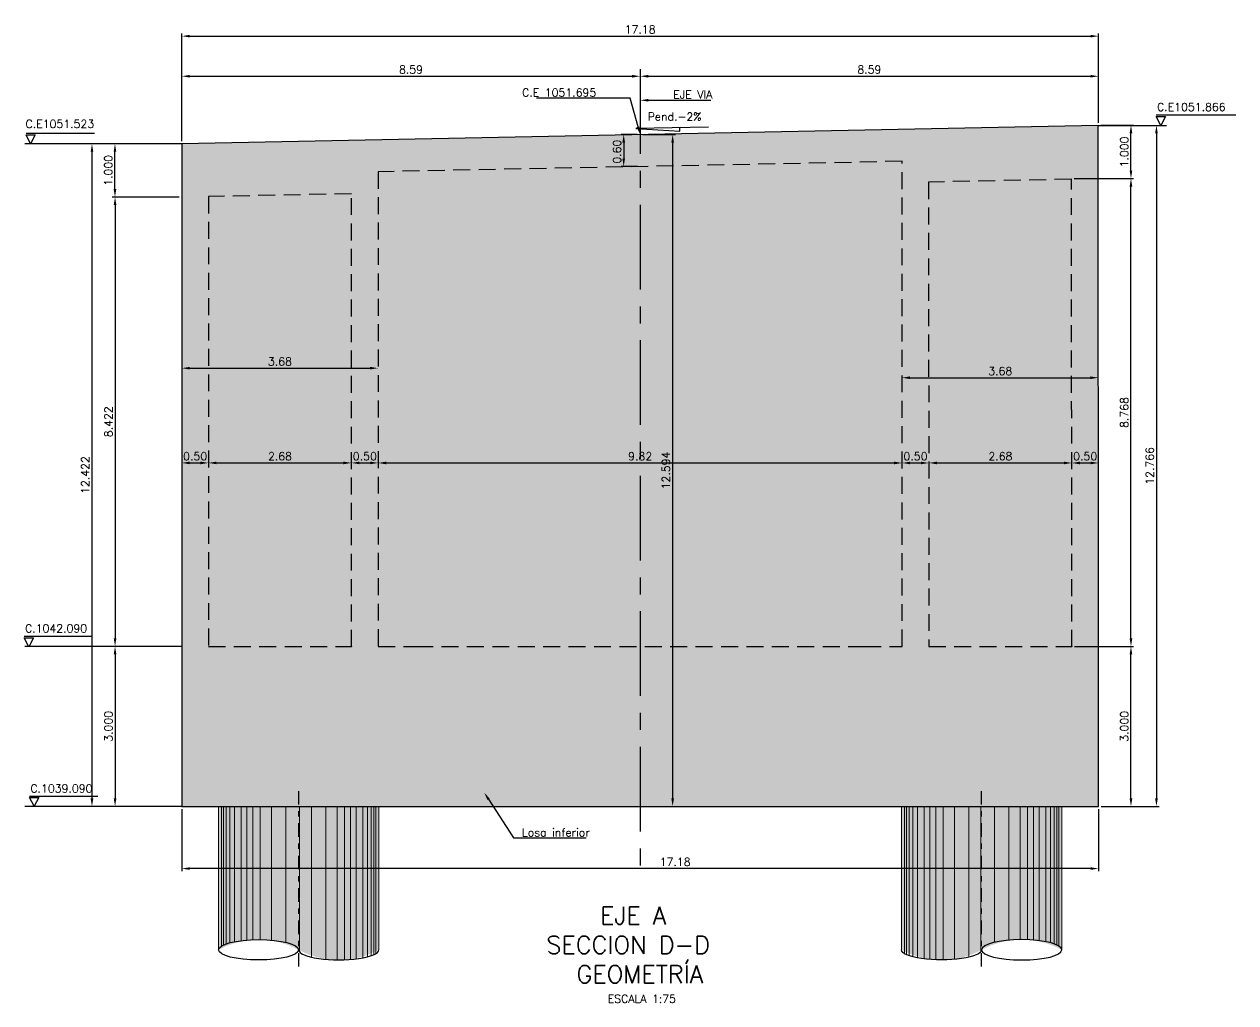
# Model space of a CAD drawing. Header units: metres. Extents: x 1080594 to 1081411, y 976871 to 977162.
# Drawn here: x 1080815.93 to 1080838.64, y 977058.69 to 977077.03 of the extents above; entities that cross this region are included whole.
import ezdxf
from ezdxf import colors
from ezdxf.entities.mleader import LeaderData, LeaderLine
from ezdxf.math import Vec2, Vec3

# ---------------------------------------------------------------- set-up
doc = ezdxf.new("R2010")
doc.units = ezdxf.units.M
doc.header["$LTSCALE"] = 25.4
for name, pattern in [('CENTER', [2, 1.25, -0.25, 0.25, -0.25]), ('DASHDOT', [1, 0.5, -0.25, 0, -0.25]), ('HIDDEN', [0.375, 0.25, -0.125])]:
    doc.linetypes.add(name, pattern=pattern)
for name, color, linetype in [('CONTRAPESO', 3, 'Continuous'), ('COT', 1, 'Continuous'), ('DIMCONTRAPESO', 1, 'Continuous'), ('EJE VIA', 10, 'CENTER'), ('PROY', 9, 'HIDDEN'), ('REGL175', 7, 'Continuous')]:
    doc.layers.add(name, color=color, linetype=linetype)
for name, color, linetype, lineweight in [('COTA', 1, 'Continuous', 30), ('COTACIM', 20, 'Continuous', 5), ('EJEPILOTE', 145, 'DASHDOT', 30), ('OTROS', 8, 'Continuous', 5), ('SOLIDOREFCONT', 254, 'Continuous', 5)]:
    doc.layers.add(name, color=color, linetype=linetype, lineweight=lineweight)
doc.styles.add('romans', font='romans.shx')
doc.dimstyles.new('Copy 75', dxfattribs={"dimtxt": 0.15, "dimasz": 0.15, "dimexe": 0.05, "dimexo": 0.05, "dimgap": 0.05, "dimtad": 1, "dimzin": 0, "dimdsep": 46, "dimtxsty": 'romans', "dimcen": 0.002, "dimclrd": 1, "dimclre": 1, "dimclrt": 3, "dimadec": 4, "dimazin": 0, "dimtfac": 1, "dimtofl": 0, "dimtmove": 1, "dimatfit": 3, "dimfxl": 1, "dimtolj": 1, "dimtzin": 0, "dimarcsym": 1})

# ---------------------------------------------------------------- blocks, each defined once
blk = doc.blocks.new('PILOTE')
h = blk.add_hatch(color=256)
h.dxf.hatch_style = 1
h.set_gradient(color1=(51, 51, 51), color2=(173, 173, 173), tint=1, name='INVCYLINDER')
edge = h.paths.add_edge_path()
edge.add_line((1080656.416834545, 977060.1590362525), (1080656.416834545, 977062.8369320101))
edge.add_line((1080656.416834545, 977062.8369320101), (1080659.417876804, 977062.8369320101))
edge.add_line((1080659.417876804, 977062.8369320101), (1080659.417876804, 977060.1590362525))
edge.add_arc((1080658.66761624, 977061.5370580803), 1.569023604932751, 241.43402734232131, 298.56597265767874, ccw=False)
edge.add_arc((1080657.16709511, 977058.7797854457), 1.570103086822714, 61.45547212311708, 118.5445278768829)
at = {"layer": 'COT'}
blk.add_ellipse((1080657.16709511, 977060.1590362525), major_axis=(0.7502605647517244, 0), ratio=0.2543813295763042, dxfattribs=at)
blk.add_ellipse((1080658.66761624, 977060.1590362525), major_axis=(0.7502605647517244, 0), ratio=0.2543813295763042, start_param=3.141592653589792, end_param=6.283185307179586, dxfattribs=at)
at = {"layer": 'EJEPILOTE', "ltscale": 0.02}
blk.add_line((1080657.918716831, 977059.8447110992), (1080657.918716831, 977063.1356790137), dxfattribs=at)
at = {"layer": 'OTROS'}
for p, q in [((1080656.472292364, 977062.8369320101), (1080656.472292364, 977060.2310491129)), ((1080656.510527515, 977062.8369320101), (1080656.510527515, 977060.2513910077)), ((1080656.561507698, 977062.8369320101), (1080656.561507698, 977060.2717001326)), ((1080656.625232968, 977062.8369320101), (1080656.625232968, 977060.2910394119)), ((1080656.714448302, 977062.8369320101), (1080656.714448302, 977060.3112408698)), ((1080656.841898815, 977062.8369320101), (1080656.841898815, 977060.3310285627)), ((1080656.943859208, 977062.8369320101), (1080656.943859208, 977060.3412444418)), ((1080657.058564661, 977062.8369320101), (1080657.058564661, 977060.3478811213)), ((1080657.198760206, 977062.8369320101), (1080657.198760206, 977060.3497184741)), ((1080657.405764051, 977062.8369320101), (1080657.405764051, 977060.3399741807)), ((1080657.679471079, 977062.8369320101), (1080657.679471079, 977060.2984506316)), ((1080657.932716831, 977062.8369320101), (1080657.932716831, 977060.1206139127)), ((1080658.155240271, 977062.8369320101), (1080658.155240271, 977060.0266473495)), ((1080658.428947299, 977062.8369320101), (1080658.428947299, 977059.9780983244)), ((1080658.635951144, 977062.8369320101), (1080658.635951144, 977059.968354031)), ((1080658.776146688, 977062.8369320101), (1080658.776146688, 977059.9701913837)), ((1080658.890852141, 977062.8369320101), (1080658.890852141, 977059.9768280633)), ((1080658.992812535, 977062.8369320101), (1080658.992812535, 977059.9870439423)), ((1080659.120263048, 977062.8369320101), (1080659.120263048, 977060.0068316353)), ((1080659.209478382, 977062.8369320101), (1080659.209478382, 977060.0266473495)), ((1080659.273203652, 977062.8369320101), (1080659.273203652, 977060.0463723725)), ((1080659.324183835, 977062.8369320101), (1080659.324183835, 977060.0666814975)), ((1080659.362418986, 977062.8369320101), (1080659.362418986, 977060.0870233923)), ((1080656.625232968, 977060.0270330932), (1080656.625232968, 977060.0266473495))]:
    blk.add_line(p, q, dxfattribs=at)
blk.add_lwpolyline([(1080656.416834545, 977060.1590362525), (1080656.416834545, 977062.8369320101), (1080659.417876804, 977062.8369320101), (1080659.417876804, 977060.1590362525)], dxfattribs=at)
blk = doc.blocks.new('*D1031')
at = {"layer": 'COTA', "color": 1, "lineweight": -2, "transparency": 16777216}
for p, q in [((1080827.424436041, 977074.9620710793), (1080827.11921593, 977074.9620710793)), ((1080827.16921593, 977074.8120710793), (1080827.16921593, 977074.5120039489)), ((1080827.427078922, 977074.3620039489), (1080827.11921593, 977074.3620039489))]:
    blk.add_line(p, q, dxfattribs=at)
at = {"layer": 'COTA', "color": 1, "transparency": 16777216}
for points in [[(1080827.14421593, 977074.8120710793), (1080827.19421593, 977074.8120710793), (1080827.16921593, 977074.9620710793)], [(1080827.14421593, 977074.5120039489), (1080827.19421593, 977074.5120039489), (1080827.16921593, 977074.3620039489)]]:
    blk.add_solid(points, dxfattribs=at)
at = {"layer": 'Defpoints', "color": 0, "transparency": 16777216}
for p in [(1080827.474436041, 977074.9620710793), (1080827.16921593, 977074.3620039489), (1080827.477078922, 977074.3620039489)]:
    blk.add_point(p, dxfattribs=at)
at = {"layer": 'COTA', "color": 3, "transparency": 16777216, "insert": (1080827.04421593, 977074.6407698782), "char_height": 0.15, "attachment_point": 5, "rotation": 90, "style": 'romans'}
blk.add_mtext('\\A1;0.60', dxfattribs=at)
blk = doc.blocks.new('*D626')
at = {"layer": 'COTA', "color": 1, "lineweight": -2, "transparency": 16777216}
for p, q in [((1080818.887870667, 977074.8403397719), (1080818.887870667, 977076.8566790834)), ((1080836.067961433, 977075.1838015871), (1080836.067961433, 977076.8566790834)), ((1080819.037870667, 977076.8066790834), (1080835.917961433, 977076.8066790834))]:
    blk.add_line(p, q, dxfattribs=at)
at = {"layer": 'COTA', "color": 1, "transparency": 16777216}
for points in [[(1080819.037870667, 977076.8316790834), (1080819.037870667, 977076.7816790834), (1080818.887870667, 977076.8066790834)], [(1080835.917961433, 977076.8316790834), (1080835.917961433, 977076.7816790834), (1080836.067961433, 977076.8066790834)]]:
    blk.add_solid(points, dxfattribs=at)
at = {"layer": 'Defpoints', "color": 0, "transparency": 16777216}
for p in [(1080836.067961433, 977076.8066790834), (1080836.067961433, 977075.133801587), (1080818.887870667, 977074.7903397719)]:
    blk.add_point(p, dxfattribs=at)
at = {"layer": 'COTA', "color": 3, "transparency": 16777216, "insert": (1080827.47791605, 977076.9316790834), "char_height": 0.15, "attachment_point": 5, "style": 'romans'}
blk.add_mtext('\\A1;17.18', dxfattribs=at)
blk = doc.blocks.new('*D627')
at = {"layer": 'COTA', "color": 1, "lineweight": -2, "transparency": 16777216}
blk.add_line((1080819.037870667, 977068.8062600595), (1080819.237892481, 977068.8062600595), dxfattribs=at)
at = {"layer": 'COTA', "color": 1, "transparency": 16777216}
for points in [[(1080819.037870667, 977068.8312600595), (1080819.037870667, 977068.7812600594), (1080818.887870667, 977068.8062600595)], [(1080819.237892481, 977068.8312600595), (1080819.237892481, 977068.7812600594), (1080819.387892481, 977068.8062600595)]]:
    blk.add_solid(points, dxfattribs=at)
at = {"layer": 'Defpoints', "color": 0, "transparency": 16777216}
for p in [(1080818.887870667, 977068.8062600595), (1080819.387892481, 977068.8062600595), (1080819.387892481, 977068.8062600595)]:
    blk.add_point(p, dxfattribs=at)
at = {"layer": 'COTA', "color": 3, "transparency": 16777216, "insert": (1080819.137881574, 977068.9312600595), "char_height": 0.15, "attachment_point": 5, "style": 'romans'}
blk.add_mtext('\\A1;0.50', dxfattribs=at)
blk = doc.blocks.new('*D628')
at = {"layer": 'COTA', "color": 1, "lineweight": -2, "transparency": 16777216}
for p, q in [((1080819.387892481, 977068.7562600594), (1080819.387892481, 977068.7562192818)), ((1080819.537892481, 977068.8062192819), (1080821.91785715, 977068.8062192819))]:
    blk.add_line(p, q, dxfattribs=at)
at = {"layer": 'COTA', "color": 1, "transparency": 16777216}
for points in [[(1080819.537892481, 977068.8312192819), (1080819.537892481, 977068.7812192818), (1080819.387892481, 977068.8062192819)], [(1080821.91785715, 977068.8312192819), (1080821.91785715, 977068.7812192818), (1080822.06785715, 977068.8062192819)]]:
    blk.add_solid(points, dxfattribs=at)
at = {"layer": 'Defpoints', "color": 0, "transparency": 16777216}
for p in [(1080819.387892481, 977068.8062600595), (1080822.06785715, 977068.8062192819), (1080822.06785715, 977068.8062192819)]:
    blk.add_point(p, dxfattribs=at)
at = {"layer": 'COTA', "color": 3, "transparency": 16777216, "insert": (1080820.727874816, 977068.9312192819), "char_height": 0.15, "attachment_point": 5, "style": 'romans'}
blk.add_mtext('\\A1;2.68', dxfattribs=at)
blk = doc.blocks.new('*D629')
at = {"layer": 'COTA', "color": 1, "lineweight": -2, "transparency": 16777216}
blk.add_line((1080822.21785715, 977068.8062192819), (1080822.417878964, 977068.8062192819), dxfattribs=at)
at = {"layer": 'COTA', "color": 1, "transparency": 16777216}
for points in [[(1080822.21785715, 977068.8312192819), (1080822.21785715, 977068.7812192818), (1080822.06785715, 977068.8062192819)], [(1080822.417878964, 977068.8312192819), (1080822.417878964, 977068.7812192818), (1080822.567878964, 977068.8062192819)]]:
    blk.add_solid(points, dxfattribs=at)
at = {"layer": 'Defpoints', "color": 0, "transparency": 16777216}
for p in [(1080822.06785715, 977068.8062192819), (1080822.567878964, 977068.8062192819), (1080822.567878964, 977068.8062192819)]:
    blk.add_point(p, dxfattribs=at)
at = {"layer": 'COTA', "color": 3, "transparency": 16777216, "insert": (1080822.317868057, 977068.9312192819), "char_height": 0.15, "attachment_point": 5, "style": 'romans'}
blk.add_mtext('\\A1;0.50', dxfattribs=at)
blk = doc.blocks.new('*D630')
at = {"layer": 'COTA', "color": 1, "lineweight": -2, "transparency": 16777216}
for p, q in [((1080822.567878964, 977068.7562192818), (1080822.567878964, 977068.7560949981)), ((1080822.717878964, 977068.8060949981), (1080832.237855628, 977068.8060949981))]:
    blk.add_line(p, q, dxfattribs=at)
at = {"layer": 'COTA', "color": 1, "transparency": 16777216}
for points in [[(1080822.717878964, 977068.8310949982), (1080822.717878964, 977068.7810949981), (1080822.567878964, 977068.8060949981)], [(1080832.237855628, 977068.8310949982), (1080832.237855628, 977068.7810949981), (1080832.387855628, 977068.8060949981)]]:
    blk.add_solid(points, dxfattribs=at)
at = {"layer": 'Defpoints', "color": 0, "transparency": 16777216}
for p in [(1080822.567878964, 977068.8062192819), (1080832.387855628, 977068.8060949981), (1080832.387855628, 977068.8060949981)]:
    blk.add_point(p, dxfattribs=at)
at = {"layer": 'COTA', "color": 3, "transparency": 16777216, "insert": (1080827.477867296, 977068.9310949981), "char_height": 0.15, "attachment_point": 5, "style": 'romans'}
blk.add_mtext('\\A1;9.82', dxfattribs=at)
blk = doc.blocks.new('*D631')
at = {"layer": 'COTA', "color": 1, "lineweight": -2, "transparency": 16777216}
blk.add_line((1080832.537855628, 977068.8060949981), (1080832.737877443, 977068.8060949981), dxfattribs=at)
at = {"layer": 'COTA', "color": 1, "transparency": 16777216}
for points in [[(1080832.537855628, 977068.8310949982), (1080832.537855628, 977068.7810949981), (1080832.387855628, 977068.8060949981)], [(1080832.737877443, 977068.8310949982), (1080832.737877443, 977068.7810949981), (1080832.887877442, 977068.8060949981)]]:
    blk.add_solid(points, dxfattribs=at)
at = {"layer": 'Defpoints', "color": 0, "transparency": 16777216}
for p in [(1080832.387855628, 977068.8060949981), (1080832.887877442, 977068.8060949981), (1080832.887877442, 977068.8060949981)]:
    blk.add_point(p, dxfattribs=at)
at = {"layer": 'COTA', "color": 3, "transparency": 16777216, "insert": (1080832.637866535, 977068.9310949981), "char_height": 0.15, "attachment_point": 5, "style": 'romans'}
blk.add_mtext('\\A1;0.50', dxfattribs=at)
blk = doc.blocks.new('*D632')
at = {"layer": 'COTA', "color": 1, "lineweight": -2, "transparency": 16777216}
for p, q in [((1080832.888867812, 977068.7562600594), (1080832.888867812, 977068.7560461685)), ((1080833.038867811, 977068.8060461686), (1080835.417857148, 977068.8060461686))]:
    blk.add_line(p, q, dxfattribs=at)
at = {"layer": 'COTA', "color": 1, "transparency": 16777216}
for points in [[(1080833.038867811, 977068.8310461686), (1080833.038867811, 977068.7810461685), (1080832.888867812, 977068.8060461686)], [(1080835.417857148, 977068.8310461686), (1080835.417857148, 977068.7810461685), (1080835.567857148, 977068.8060461686)]]:
    blk.add_solid(points, dxfattribs=at)
at = {"layer": 'Defpoints', "color": 0, "transparency": 16777216}
for p in [(1080832.888867812, 977068.8062600595), (1080835.567857148, 977068.8060461686), (1080835.567857148, 977068.8060461686)]:
    blk.add_point(p, dxfattribs=at)
at = {"layer": 'COTA', "color": 3, "transparency": 16777216, "insert": (1080834.228362479, 977068.9310461686), "char_height": 0.15, "attachment_point": 5, "style": 'romans'}
blk.add_mtext('\\A1;2.68', dxfattribs=at)
blk = doc.blocks.new('*D633')
at = {"layer": 'COTA', "color": 1, "lineweight": -2, "transparency": 16777216}
blk.add_line((1080835.717857148, 977068.8060461686), (1080835.917878962, 977068.8060461686), dxfattribs=at)
at = {"layer": 'COTA', "color": 1, "transparency": 16777216}
for points in [[(1080835.717857148, 977068.8310461686), (1080835.717857148, 977068.7810461685), (1080835.567857148, 977068.8060461686)], [(1080835.917878962, 977068.8310461686), (1080835.917878962, 977068.7810461685), (1080836.067878962, 977068.8060461686)]]:
    blk.add_solid(points, dxfattribs=at)
at = {"layer": 'Defpoints', "color": 0, "transparency": 16777216}
for p in [(1080835.567857148, 977068.8060461686), (1080836.067878962, 977068.8060461686), (1080836.067878962, 977068.8060461686)]:
    blk.add_point(p, dxfattribs=at)
at = {"layer": 'COTA', "color": 3, "transparency": 16777216, "insert": (1080835.817868055, 977068.9310461686), "char_height": 0.15, "attachment_point": 5, "style": 'romans'}
blk.add_mtext('\\A1;0.50', dxfattribs=at)
blk = doc.blocks.new('*D1032')
at = {"layer": 'COTA', "color": 1, "lineweight": -2, "transparency": 16777216}
for p, q in [((1080818.887870667, 977062.3180987905), (1080818.887870667, 977061.1520872739)), ((1080836.067871102, 977062.31750519), (1080836.067871102, 977061.1520872739)), ((1080835.917871102, 977061.2020872739), (1080819.037870667, 977061.2020872739))]:
    blk.add_line(p, q, dxfattribs=at)
at = {"layer": 'COTA', "color": 1, "transparency": 16777216}
for points in [[(1080819.037870667, 977061.227087274), (1080819.037870667, 977061.1770872739), (1080818.887870667, 977061.2020872739)], [(1080835.917871102, 977061.227087274), (1080835.917871102, 977061.1770872739), (1080836.067871102, 977061.2020872739)]]:
    blk.add_solid(points, dxfattribs=at)
at = {"layer": 'Defpoints', "color": 0, "transparency": 16777216}
for p in [(1080818.887870667, 977062.3680987905), (1080836.067871102, 977062.3675051901), (1080818.887870667, 977061.2020872739)]:
    blk.add_point(p, dxfattribs=at)
at = {"layer": 'COTA', "color": 3, "transparency": 16777216, "insert": (1080828.132768152, 977061.3276808744), "char_height": 0.15, "attachment_point": 5, "style": 'romans'}
blk.add_mtext('\\A1;17.18', dxfattribs=at)
blk = doc.blocks.new('*D634')
at = {"layer": 'Defpoints', "color": 0, "transparency": 16777216}
for p in [(1080827.477870667, 977076.0546435826), (1080827.477870667, 977076.0546435826), (1080818.887870667, 977074.7903397719)]:
    blk.add_point(p, dxfattribs=at)
at = {"layer": 'DIMCONTRAPESO', "color": 1, "lineweight": -2, "transparency": 16777216}
for p, q in [((1080818.887870667, 977074.8403397719), (1080818.887870667, 977076.1046435826)), ((1080819.037870667, 977076.0546435826), (1080827.327870667, 977076.0546435826))]:
    blk.add_line(p, q, dxfattribs=at)
at = {"layer": 'DIMCONTRAPESO', "color": 1, "transparency": 16777216}
for points in [[(1080819.037870667, 977076.0796435826), (1080819.037870667, 977076.0296435825), (1080818.887870667, 977076.0546435826)], [(1080827.327870667, 977076.0796435826), (1080827.327870667, 977076.0296435825), (1080827.477870667, 977076.0546435826)]]:
    blk.add_solid(points, dxfattribs=at)
at = {"layer": 'DIMCONTRAPESO', "color": 3, "transparency": 16777216, "insert": (1080823.182870667, 977076.1796435826), "char_height": 0.15, "attachment_point": 5, "style": 'romans'}
blk.add_mtext('\\A1;8.59', dxfattribs=at)
blk = doc.blocks.new('*D635')
at = {"layer": 'Defpoints', "color": 0, "transparency": 16777216}
for p in [(1080827.477870667, 977076.0546435826), (1080836.067961433, 977076.0546435826), (1080836.067961433, 977075.133801587)]:
    blk.add_point(p, dxfattribs=at)
at = {"layer": 'DIMCONTRAPESO', "color": 1, "lineweight": -2, "transparency": 16777216}
for p, q in [((1080827.627870667, 977076.0546435826), (1080835.917961433, 977076.0546435826)), ((1080836.067961433, 977075.1838015871), (1080836.067961433, 977076.1046435826))]:
    blk.add_line(p, q, dxfattribs=at)
at = {"layer": 'DIMCONTRAPESO', "color": 1, "transparency": 16777216}
for points in [[(1080827.627870667, 977076.0796435826), (1080827.627870667, 977076.0296435825), (1080827.477870667, 977076.0546435826)], [(1080835.917961433, 977076.0796435826), (1080835.917961433, 977076.0296435825), (1080836.067961433, 977076.0546435826)]]:
    blk.add_solid(points, dxfattribs=at)
at = {"layer": 'DIMCONTRAPESO', "color": 3, "transparency": 16777216, "insert": (1080831.77291605, 977076.1796435826), "char_height": 0.15, "attachment_point": 5, "style": 'romans'}
blk.add_mtext('\\A1;8.59', dxfattribs=at)
blk = doc.blocks.new('*D636')
at = {"layer": 'Defpoints', "color": 0, "transparency": 16777216}
for p in [(1080832.387783721, 977070.4010789781), (1080836.064325233, 977070.403662444), (1080836.064325233, 977070.4036624439)]:
    blk.add_point(p, dxfattribs=at)
at = {"layer": 'DIMCONTRAPESO', "color": 1, "lineweight": -2, "transparency": 16777216}
for p, q in [((1080832.387783721, 977070.4510789781), (1080832.387783721, 977070.4536624439)), ((1080832.537783721, 977070.4036624439), (1080835.914325233, 977070.4036624439))]:
    blk.add_line(p, q, dxfattribs=at)
at = {"layer": 'DIMCONTRAPESO', "color": 1, "transparency": 16777216}
for points in [[(1080832.537783721, 977070.4286624439), (1080832.537783721, 977070.3786624438), (1080832.387783721, 977070.4036624439)], [(1080835.914325233, 977070.4286624439), (1080835.914325233, 977070.3786624438), (1080836.064325233, 977070.4036624439)]]:
    blk.add_solid(points, dxfattribs=at)
at = {"layer": 'DIMCONTRAPESO', "color": 3, "transparency": 16777216, "insert": (1080834.226054477, 977070.5286624439), "char_height": 0.15, "attachment_point": 5, "style": 'romans'}
blk.add_mtext('\\A1;3.68', dxfattribs=at)
blk = doc.blocks.new('*D637')
at = {"layer": 'Defpoints', "color": 0, "transparency": 16777216}
for p in [(1080818.887874149, 977070.5799661406), (1080822.564427103, 977070.5826604671), (1080822.564427103, 977070.5826604671)]:
    blk.add_point(p, dxfattribs=at)
at = {"layer": 'DIMCONTRAPESO', "color": 1, "lineweight": -2, "transparency": 16777216}
for p, q in [((1080818.887874149, 977070.6299661406), (1080818.887874149, 977070.6326604672)), ((1080819.037874149, 977070.5826604671), (1080822.414427103, 977070.5826604671))]:
    blk.add_line(p, q, dxfattribs=at)
at = {"layer": 'DIMCONTRAPESO', "color": 1, "transparency": 16777216}
for points in [[(1080819.037874149, 977070.6076604672), (1080819.037874149, 977070.5576604671), (1080818.887874149, 977070.5826604671)], [(1080822.414427103, 977070.6076604672), (1080822.414427103, 977070.5576604671), (1080822.564427103, 977070.5826604671)]]:
    blk.add_solid(points, dxfattribs=at)
at = {"layer": 'DIMCONTRAPESO', "color": 3, "transparency": 16777216, "insert": (1080820.726150626, 977070.7076604671), "char_height": 0.15, "attachment_point": 5, "style": 'romans'}
blk.add_mtext('\\A1;3.68', dxfattribs=at)
blk = doc.blocks.new('*D949')
at = {"layer": 'COTA', "color": 1, "lineweight": -2, "transparency": 16777216}
for p, q in [((1080818.837927116, 977074.7903409009), (1080817.585223406, 977074.7903409009)), ((1080817.635223406, 977073.9398671847), (1080817.635223406, 977074.6403409009)), ((1080818.837891139, 977073.7898671847), (1080817.585223406, 977073.7898671847))]:
    blk.add_line(p, q, dxfattribs=at)
at = {"layer": 'COTA', "color": 1, "transparency": 16777216}
for points in [[(1080817.610223406, 977074.6403409009), (1080817.660223406, 977074.6403409009), (1080817.635223406, 977074.7903409009)], [(1080817.610223406, 977073.9398671847), (1080817.660223406, 977073.9398671847), (1080817.635223406, 977073.7898671847)]]:
    blk.add_solid(points, dxfattribs=at)
at = {"layer": 'Defpoints', "color": 0, "transparency": 16777216}
for p in [(1080817.635223406, 977074.7903409009), (1080818.887927116, 977074.7903409009), (1080818.887891139, 977073.7898671847)]:
    blk.add_point(p, dxfattribs=at)
at = {"layer": 'COTA', "color": 3, "transparency": 16777216, "insert": (1080817.510223405, 977074.2901040429), "char_height": 0.15, "attachment_point": 5, "rotation": 90, "style": 'romans'}
blk.add_mtext('\\A1;1.000', dxfattribs=at)
blk = doc.blocks.new('*D950')
at = {"layer": 'COTA', "color": 1, "lineweight": -2, "transparency": 16777216}
for p, q in [((1080818.837892513, 977065.3678019904), (1080817.586890072, 977065.3678019904)), ((1080817.636890072, 977065.2178019903), (1080817.636890072, 977062.5180710794)), ((1080818.834436041, 977062.3680710794), (1080817.586890072, 977062.3680710794))]:
    blk.add_line(p, q, dxfattribs=at)
at = {"layer": 'COTA', "color": 1, "transparency": 16777216}
for points in [[(1080817.611890072, 977065.2178019903), (1080817.661890072, 977065.2178019903), (1080817.636890072, 977065.3678019904)], [(1080817.611890072, 977062.5180710794), (1080817.661890072, 977062.5180710794), (1080817.636890072, 977062.3680710794)]]:
    blk.add_solid(points, dxfattribs=at)
at = {"layer": 'Defpoints', "color": 0, "transparency": 16777216}
for p in [(1080818.887892513, 977065.3678019904), (1080817.636890072, 977062.3680710794), (1080818.884436041, 977062.3680710794)]:
    blk.add_point(p, dxfattribs=at)
at = {"layer": 'COTA', "color": 3, "transparency": 16777216, "insert": (1080817.511890072, 977063.8679365349), "char_height": 0.15, "attachment_point": 5, "rotation": 90, "style": 'romans'}
blk.add_mtext('\\A1;3.000', dxfattribs=at)
blk = doc.blocks.new('*D951')
at = {"layer": 'COTA', "color": 1, "lineweight": -2, "transparency": 16777216}
for p, q in [((1080818.837891139, 977073.7898671847), (1080817.586890072, 977073.7898671847)), ((1080817.636890072, 977073.6398671847), (1080817.636890072, 977065.5178019904)), ((1080818.837892513, 977065.3678019904), (1080817.586890072, 977065.3678019904))]:
    blk.add_line(p, q, dxfattribs=at)
at = {"layer": 'COTA', "color": 1, "transparency": 16777216}
for points in [[(1080817.611890072, 977073.6398671847), (1080817.661890072, 977073.6398671847), (1080817.636890072, 977073.7898671847)], [(1080817.611890072, 977065.5178019904), (1080817.661890072, 977065.5178019904), (1080817.636890072, 977065.3678019904)]]:
    blk.add_solid(points, dxfattribs=at)
at = {"layer": 'Defpoints', "color": 0, "transparency": 16777216}
for p in [(1080818.887891139, 977073.7898671847), (1080817.636890072, 977065.3678019904), (1080818.887892513, 977065.3678019904)]:
    blk.add_point(p, dxfattribs=at)
at = {"layer": 'COTA', "color": 3, "transparency": 16777216, "insert": (1080817.511890072, 977069.5788345876), "char_height": 0.15, "attachment_point": 5, "rotation": 90, "style": 'romans'}
blk.add_mtext('\\A1;8.422', dxfattribs=at)
blk = doc.blocks.new('*D952')
at = {"layer": 'COTA', "color": 1, "lineweight": -2, "transparency": 16777216}
for p, q in [((1080818.837870667, 977074.7903397719), (1080817.154293599, 977074.7903397719)), ((1080817.204293599, 977074.6403397719), (1080817.204293599, 977062.5180710794)), ((1080818.834436041, 977062.3680710794), (1080817.154293599, 977062.3680710794))]:
    blk.add_line(p, q, dxfattribs=at)
at = {"layer": 'COTA', "color": 1, "transparency": 16777216}
for points in [[(1080817.179293599, 977074.6403397719), (1080817.229293599, 977074.6403397719), (1080817.204293599, 977074.7903397719)], [(1080817.179293599, 977062.5180710794), (1080817.229293599, 977062.5180710794), (1080817.204293599, 977062.3680710794)]]:
    blk.add_solid(points, dxfattribs=at)
at = {"layer": 'Defpoints', "color": 0, "transparency": 16777216}
for p in [(1080818.887870667, 977074.7903397719), (1080817.204293599, 977062.3680710794), (1080818.884436041, 977062.3680710794)]:
    blk.add_point(p, dxfattribs=at)
at = {"layer": 'COTA', "color": 3, "transparency": 16777216, "insert": (1080817.079293599, 977068.5792054258), "char_height": 0.15, "attachment_point": 5, "rotation": 90, "style": 'romans'}
blk.add_mtext('\\A1;12.422', dxfattribs=at)
blk = doc.blocks.new('*D953')
at = {"layer": 'COTA', "color": 1, "lineweight": -2, "transparency": 16777216}
for p, q in [((1080836.111001415, 977075.1338023867), (1080837.203470244, 977075.1338023867)), ((1080837.153470244, 977074.9838023867), (1080837.153470244, 977062.5180710794)), ((1080836.114436041, 977062.3680710794), (1080837.203470244, 977062.3680710794))]:
    blk.add_line(p, q, dxfattribs=at)
at = {"layer": 'COTA', "color": 1, "transparency": 16777216}
for points in [[(1080837.128470244, 977074.9838023867), (1080837.178470244, 977074.9838023867), (1080837.153470244, 977075.1338023867)], [(1080837.128470244, 977062.5180710794), (1080837.178470244, 977062.5180710794), (1080837.153470244, 977062.3680710794)]]:
    blk.add_solid(points, dxfattribs=at)
at = {"layer": 'Defpoints', "color": 0, "transparency": 16777216}
for p in [(1080836.061001415, 977075.1338023867), (1080836.064436041, 977062.3680710794), (1080837.153470244, 977062.3680710794)]:
    blk.add_point(p, dxfattribs=at)
at = {"layer": 'COTA', "color": 3, "transparency": 16777216, "insert": (1080837.028470244, 977068.7509367332), "char_height": 0.15, "attachment_point": 5, "rotation": 90, "style": 'romans'}
blk.add_mtext('\\A1;12.766', dxfattribs=at)
blk = doc.blocks.new('*D954')
at = {"layer": 'COTA', "color": 1, "lineweight": -2, "transparency": 16777216}
for p, q in [((1080835.617839938, 977065.3678019904), (1080836.725977894, 977065.3678019904)), ((1080836.675977894, 977062.5180710794), (1080836.675977894, 977065.2178019903)), ((1080836.114436041, 977062.3680710794), (1080836.725977894, 977062.3680710794))]:
    blk.add_line(p, q, dxfattribs=at)
at = {"layer": 'COTA', "color": 1, "transparency": 16777216}
for points in [[(1080836.650977894, 977065.2178019903), (1080836.700977894, 977065.2178019903), (1080836.675977894, 977065.3678019904)], [(1080836.650977894, 977062.5180710794), (1080836.700977894, 977062.5180710794), (1080836.675977894, 977062.3680710794)]]:
    blk.add_solid(points, dxfattribs=at)
at = {"layer": 'Defpoints', "color": 0, "transparency": 16777216}
for p in [(1080835.567839938, 977065.3678019904), (1080836.675977894, 977065.3678019904), (1080836.064436041, 977062.3680710794)]:
    blk.add_point(p, dxfattribs=at)
at = {"layer": 'COTA', "color": 3, "transparency": 16777216, "insert": (1080836.550977894, 977063.8679365349), "char_height": 0.15, "attachment_point": 5, "rotation": 90, "style": 'romans'}
blk.add_mtext('\\A1;3.000', dxfattribs=at)
blk = doc.blocks.new('*D955')
at = {"layer": 'COTA', "color": 1, "lineweight": -2, "transparency": 16777216}
for p, q in [((1080835.611279733, 977074.1353388471), (1080836.725977894, 977074.1353388471)), ((1080836.675977894, 977065.5178019904), (1080836.675977894, 977073.985338847)), ((1080835.617839938, 977065.3678019904), (1080836.725977894, 977065.3678019904))]:
    blk.add_line(p, q, dxfattribs=at)
at = {"layer": 'COTA', "color": 1, "transparency": 16777216}
for points in [[(1080836.650977894, 977073.985338847), (1080836.700977894, 977073.985338847), (1080836.675977894, 977074.1353388471)], [(1080836.650977894, 977065.5178019904), (1080836.700977894, 977065.5178019904), (1080836.675977894, 977065.3678019904)]]:
    blk.add_solid(points, dxfattribs=at)
at = {"layer": 'Defpoints', "color": 0, "transparency": 16777216}
for p in [(1080835.561279733, 977074.1353388471), (1080836.675977894, 977074.1353388471), (1080835.567839938, 977065.3678019904)]:
    blk.add_point(p, dxfattribs=at)
at = {"layer": 'COTA', "color": 3, "transparency": 16777216, "insert": (1080836.550977894, 977069.7515704188), "char_height": 0.15, "attachment_point": 5, "rotation": 90, "style": 'romans'}
blk.add_mtext('\\A1;8.768', dxfattribs=at)
blk = doc.blocks.new('*D956')
at = {"layer": 'COTA', "color": 1, "lineweight": -2, "transparency": 16777216}
for p, q in [((1080836.111000195, 977075.1355328979), (1080836.725977894, 977075.1355328979)), ((1080836.675977894, 977074.2853388471), (1080836.675977894, 977074.9855328979)), ((1080835.611279733, 977074.1353388471), (1080836.725977894, 977074.1353388471))]:
    blk.add_line(p, q, dxfattribs=at)
at = {"layer": 'COTA', "color": 1, "transparency": 16777216}
for points in [[(1080836.650977894, 977074.9855328979), (1080836.700977894, 977074.9855328979), (1080836.675977894, 977075.1355328979)], [(1080836.650977894, 977074.2853388471), (1080836.700977894, 977074.2853388471), (1080836.675977894, 977074.1353388471)]]:
    blk.add_solid(points, dxfattribs=at)
at = {"layer": 'Defpoints', "color": 0, "transparency": 16777216}
for p in [(1080836.061000195, 977075.1355328979), (1080836.675977894, 977075.1355328979), (1080835.561279733, 977074.1353388471)]:
    blk.add_point(p, dxfattribs=at)
at = {"layer": 'COTA', "color": 3, "transparency": 16777216, "insert": (1080836.550977894, 977074.6354358726), "char_height": 0.15, "attachment_point": 5, "rotation": 90, "style": 'romans'}
blk.add_mtext('\\A1;1.000', dxfattribs=at)
blk = doc.blocks.new('*D957')
at = {"layer": 'COTA', "color": 1, "lineweight": -2, "transparency": 16777216}
for p, q in [((1080827.527868812, 977074.9603397684), (1080828.13693572, 977074.9603397684)), ((1080828.086935719, 977074.8103397684), (1080828.086935719, 977062.5163397685)), ((1080827.527868812, 977062.3663397685), (1080828.13693572, 977062.3663397685))]:
    blk.add_line(p, q, dxfattribs=at)
at = {"layer": 'COTA', "color": 1, "transparency": 16777216}
for points in [[(1080828.06193572, 977074.8103397684), (1080828.111935719, 977074.8103397684), (1080828.086935719, 977074.9603397684)], [(1080828.06193572, 977062.5163397685), (1080828.111935719, 977062.5163397685), (1080828.086935719, 977062.3663397685)]]:
    blk.add_solid(points, dxfattribs=at)
at = {"layer": 'Defpoints', "color": 0, "transparency": 16777216}
for p in [(1080827.477868812, 977074.9603397684), (1080827.477868812, 977062.3663397685), (1080828.086935719, 977062.3663397685)]:
    blk.add_point(p, dxfattribs=at)
at = {"layer": 'COTA', "color": 3, "transparency": 16777216, "insert": (1080827.961935719, 977068.6633397687), "char_height": 0.15, "attachment_point": 5, "rotation": 90, "style": 'romans'}
blk.add_mtext('\\A1;12.594', dxfattribs=at)

msp = doc.modelspace()

# ---------------------------------------------------------------- hatches: boundary and pattern name
at = {"layer": 'SOLIDOREFCONT', "true_color": 0x5b5b5b, "transparency": 33554546}
h = msp.add_hatch(dxfattribs=at)
h.set_pattern_fill('AR-CONC', color=251, scale=0.005)
h.set_pattern_definition([(49.99999999999999, (0, 0), (0.91092334498002, -0.07969542769451543), [0.09525, -1.04775]), (355, (0, 0), (-0.1762171071248467, 0.9552842261951757), [0.0762, -0.83820292085]), (100.4514447, (0.07591003505513072, -0.006641267449595034), (0.7347062354517664, 0.8755887595609755), [0.080950044, -0.8904512229999999]), (46.18420000000002, (0, 0.2539999999571592), (1.35539520446065, -0.2102116396636357), [0.1428749999999999, -1.571624999999999]), (96.63555760999995, (0.1129495000932366, 0.2364824999822304), (1.187020670257515, 1.237130622988608), [0.1214251157, -1.3356780408]), (351.1841511700001, (0, 0.2539999999571592), (1.187020670324885, 1.237130622927663), [0.11429983535, -1.2572986596]), (21, (0.1270000000949949, 0.190500000026077), (0.7580719563456624, -0.5113259909354381), [0.09525, -1.04775]), (326.0000000000001, (0.1270000000949949, 0.190500000026077), (0.3090101417382354, 0.9209398306115963), [0.0762, -0.8382]), (71.45144499999999, (0.1901726629585028, 0.1478895004838705), (1.067082096393581, 0.4096138444295262), [0.08095004400000001, -0.8904496879999999]), (37.50000000000001, (0, 0), (0.01544301625295908, 0.4227751943657655), [0, -0.82804, 0, -0.8509000000000001, 0, -0.8413750000000001]), (7.499999999999999, (0, 0), (0.3340983125515287, 0.5009028740905975), [0, -0.48514, 0, -0.80899, 0, -0.320675]), (327.5, (-0.2832100000232458, 0), (0.677952975834357, -0.02864371996336722), [0, -0.3175, 0, -0.9906, 0, -1.31445]), (317.5, (-0.4102099998854101, 0), (0.7406459069300902, 0.1271324551666652), [0, -0.41275, 0, -0.65786, 0, -0.93345])])
h.paths.add_polyline_path([(1080836.061001415, 977075.1338023867), (1080818.887870667, 977074.7903397719), (1080818.887870667, 977065.3581397717), (1080818.887870667, 977062.3680987905), (1080836.067871102, 977062.3675051901), (1080836.067871102, 977065.3575461713), (1080836.067870667, 977065.3581397717)])

# ---------------------------------------------------------------- linework, layer by layer
at = {"layer": 'CONTRAPESO'}
msp.add_lwpolyline([(1080836.061001415, 977075.1338023867), (1080818.887870667, 977074.7903397719), (1080818.887870667, 977065.3581397717), (1080818.887870667, 977065.3581397717), (1080818.887870667, 977062.3680987905), (1080836.067871102, 977062.3675051901), (1080836.067871102, 977065.3575461713), (1080836.067870667, 977065.3581397717)], close=True, dxfattribs=at)
at = {"layer": 'COTA', "color": 2}
for points in [[(1080837.149449102, 977075.332501217), (1080838.64000099, 977075.332501217)], [(1080836.06147398, 977075.133811838), (1080837.339670831, 977075.133811838)], [(1080815.971971713, 977074.9850352053), (1080817.252933522, 977074.9850352053)], [(1080818.887870667, 977074.7903397719), (1080815.943783323, 977074.7903397719)], [(1080815.934692883, 977065.5584741189), (1080817.215654692, 977065.5584741189)], [(1080818.887870667, 977065.3678019904), (1080815.943783323, 977065.3678019904)], [(1080816.035142302, 977062.558316765), (1080817.316104111, 977062.558316765)], [(1080818.887870667, 977062.3680710794), (1080815.943783323, 977062.3680710794)]]:
    msp.add_lwpolyline(points, dxfattribs=at)
for points in [[(1080837.149449102, 977075.3012241995), (1080837.321548174, 977075.3012241995), (1080837.235498638, 977075.1338126377), (1080837.235498638, 977075.1338126377)], [(1080815.968396233, 977074.9537581877), (1080816.140495305, 977074.9537581877), (1080816.054445769, 977074.7863466259), (1080816.054445769, 977074.7863466259)], [(1080815.934692883, 977065.5271971014), (1080816.106791955, 977065.5271971014), (1080816.020742419, 977065.3597855396), (1080816.020742419, 977065.3597855396)], [(1080816.035142302, 977062.5369710551), (1080816.207241374, 977062.5369710551), (1080816.121191838, 977062.3695594933), (1080816.121191838, 977062.3695594933)]]:
    msp.add_lwpolyline(points, close=True, dxfattribs=at)
at = {"layer": 'COTA'}
msp.add_lwpolyline([(1080828.760424478, 977075.0997282312), (1080827.399034982, 977075.0724372126), (1080828.22360119, 977075.0242123414), (1080828.222303614, 977075.0889408212)], dxfattribs=at)
at = {"layer": 'EJE VIA', "ltscale": 0.05}
msp.add_lwpolyline([(1080827.477870667, 977076.1851988985), (1080827.477870667, 977061.1044200292)], dxfattribs=at)
at = {"layer": 'PROY', "color": 252, "ltscale": 0.05}
for points in [[(1080831.67650951, 977065.3678019904), (1080831.67650951, 977065.3678019904), (1080832.387756188, 977065.3678019904), (1080832.387756188, 977074.4602174943), (1080822.566401654, 977074.2637904036), (1080822.567136161, 977065.3678019904), (1080823.279231823, 977065.3678019904), (1080823.279231823, 977065.3678019904), (1080831.67650951, 977065.3678019904)], [(1080835.567818092, 977065.3581397717), (1080835.561257887, 977074.1236075362), (1080832.882276904, 977074.0700279166), (1080832.887870667, 977065.3678019905), (1080835.567818092, 977065.3678019904), (1080835.567818092, 977065.3581397717)], [(1080822.067818092, 977065.3581397717), (1080822.066655728, 977073.8537154931), (1080819.387870667, 977073.8001397919), (1080819.387870667, 977065.3678019905), (1080822.067818092, 977065.3678019904), (1080822.067818092, 977065.3581397717)]]:
    msp.add_lwpolyline(points, dxfattribs=at)

# ---------------------------------------------------------------- block references
at = {"layer": 'DIMCONTRAPESO'}
msp.add_blockref('PILOTE', (163.1605010796338, -0.4792583241360262), dxfattribs=at)
at = {"layer": 'DIMCONTRAPESO', "xscale": -1}
msp.add_blockref('PILOTE', (2161491.795212429, -0.4792583241360262), dxfattribs=at)

# ---------------------------------------------------------------- texts
at = {"layer": 'COTA', "color": 3, "char_height": 0.15, "attachment_point": 1, "style": 'romans'}
for s, insert in [('C.E1051.866', (1080837.164422549, 977075.5530840567)), ('C.E1051.523', (1080815.959629611, 977075.2362247285)), ('C.1042.090', (1080815.949666331, 977065.7790569586)), ('C.1039.090', (1080816.050115749, 977062.7788996047))]:
    msp.add_mtext(s, dxfattribs=dict(at, insert=insert))
at = {"layer": 'COTA', "color": 3, "insert": (1080828.627045889, 977075.3731187879), "char_height": 0.15, "attachment_point": 3, "rotation": 359.9979362755683, "style": 'romans'}
msp.add_mtext('Pend.-2%', dxfattribs=at)
at = {"layer": 'REGL175', "insert": (1080819.502278025, 977060.4871335204), "char_height": 0.33, "width": 14.49150362575892, "attachment_point": 1, "style": 'romans'}
msp.add_mtext('\\pi7.223;{\\C0;EJE A\\P\\pi6.2173;SECCION D-D \\P\\pi6.7822;GEOMETRÍA\\P\\pi7.3672;\\H0.45455x;\\C3;ESCALA 1:75}', dxfattribs=at)

# ---------------------------------------------------------------- dimensions: what is measured, and where the dimension line sits
at = {"layer": 'COTA', "color": 4}
dim = msp.add_linear_dim(base=(1080836.067961433, 977076.8066790834), p1=(1080818.887870667, 977074.7903397719), p2=(1080836.067961433, 977075.133801587), dimstyle='Copy 75', dxfattribs=at)
dim.commit()
dim.dimension.update_dxf_attribs({"geometry": '*D626', "text_midpoint": (1080827.47791605, 977076.9316790834)})
at = {"layer": 'COTA', "color": 2}
for base, p1, p2, picture, middle in [((1080836.675977894, 977075.1355328979), (1080835.561279733, 977074.1353388471), (1080836.061000195, 977075.1355328979), '*D956', (1080836.550977894, 977074.6354358726)), ((1080837.153470244, 977062.3680710794), (1080836.061001415, 977075.1338023867), (1080836.064436041, 977062.3680710794), '*D953', (1080837.028470244, 977068.7509367332)), ((1080828.086935719, 977062.3663397685), (1080827.477868812, 977074.9603397684), (1080827.477868812, 977062.3663397685), '*D957', (1080827.961935719, 977068.6633397687)), ((1080817.204293599, 977062.3680710794), (1080818.887870667, 977074.7903397719), (1080818.884436041, 977062.3680710794), '*D952', (1080817.079293599, 977068.5792054258)), ((1080817.635223406, 977074.7903409009), (1080818.887891139, 977073.7898671847), (1080818.887927116, 977074.7903409009), '*D949', (1080817.510223405, 977074.2901040429)), ((1080836.675977894, 977074.1353388471), (1080835.567839938, 977065.3678019904), (1080835.561279733, 977074.1353388471), '*D955', (1080836.550977894, 977069.7515704188)), ((1080817.636890072, 977065.3678019904), (1080818.887891139, 977073.7898671847), (1080818.887892513, 977065.3678019904), '*D951', (1080817.511890072, 977069.5788345876)), ((1080817.636890072, 977062.3680710794), (1080818.887892513, 977065.3678019904), (1080818.884436041, 977062.3680710794), '*D950', (1080817.511890072, 977063.8679365349)), ((1080836.675977894, 977065.3678019904), (1080836.064436041, 977062.3680710794), (1080835.567839938, 977065.3678019904), '*D954', (1080836.550977894, 977063.8679365349))]:
    dim = msp.add_linear_dim(base=base, p1=p1, p2=p2, angle=90, dimstyle='Copy 75', override={"dimdec": 3}, dxfattribs=at)
    dim.commit()
    dim.dimension.update_dxf_attribs({"geometry": picture, "text_midpoint": middle})
at = {"layer": 'COTA', "color": 4}
dim = msp.add_linear_dim(base=(1080827.16921593, 977074.3620039489), p1=(1080827.474436041, 977074.9620710793), p2=(1080827.477078922, 977074.3620039489), angle=90, dimstyle='Copy 75', dxfattribs=at)
dim.commit()
dim.dimension.update_dxf_attribs({"geometry": '*D1031', "text_midpoint": (1080827.16921593, 977074.6407698782), "dimtype": 160})
at = {"layer": 'COTA'}
for base, p1, p2, picture, middle in [((1080819.387892481, 977068.8062600595), (1080818.887870667, 977068.8062600595), (1080819.387892481, 977068.8062600595), '*D627', (1080819.137881574, 977068.8062600595)), ((1080822.06785715, 977068.8062192819), (1080819.387892481, 977068.8062600595), (1080822.06785715, 977068.8062192819), '*D628', (1080820.727874816, 977068.8062192819)), ((1080822.567878964, 977068.8062192819), (1080822.06785715, 977068.8062192819), (1080822.567878964, 977068.8062192819), '*D629', (1080822.317868057, 977068.8062192819)), ((1080832.387855628, 977068.8060949981), (1080822.567878964, 977068.8062192819), (1080832.387855628, 977068.8060949981), '*D630', (1080827.477867296, 977068.8060949981)), ((1080832.887877442, 977068.8060949981), (1080832.387855628, 977068.8060949981), (1080832.887877442, 977068.8060949981), '*D631', (1080832.637866535, 977068.8060949981)), ((1080835.567857148, 977068.8060461686), (1080832.888867812, 977068.8062600595), (1080835.567857148, 977068.8060461686), '*D632', (1080834.228362479, 977068.8060461686)), ((1080836.067878962, 977068.8060461686), (1080835.567857148, 977068.8060461686), (1080836.067878962, 977068.8060461686), '*D633', (1080835.817868055, 977068.8060461686))]:
    dim = msp.add_linear_dim(base=base, p1=p1, p2=p2, dimstyle='Copy 75', dxfattribs=at)
    dim.commit()
    dim.dimension.update_dxf_attribs({"geometry": picture, "text_midpoint": middle, "dimtype": 160})
at = {"layer": 'COTA', "color": 4}
dim = msp.add_linear_dim(base=(1080818.887870667, 977061.2020872739), p1=(1080836.067871102, 977062.3675051901), p2=(1080818.887870667, 977062.3680987905), dimstyle='Copy 75', dxfattribs=at)
dim.commit()
dim.dimension.update_dxf_attribs({"geometry": '*D1032', "text_midpoint": (1080828.132768152, 977061.2026808744), "dimtype": 160})
at = {"layer": 'DIMCONTRAPESO', "color": 2}
for base, p1, p2, picture, middle in [((1080827.477870667, 977076.0546435826), (1080818.887870667, 977074.7903397719), (1080827.477870667, 977076.0546435826), '*D634', (1080823.182870667, 977076.1796435826)), ((1080836.067961433, 977076.0546435826), (1080827.477870667, 977076.0546435826), (1080836.067961433, 977075.133801587), '*D635', (1080831.77291605, 977076.1796435826)), ((1080822.564427103, 977070.5826604671), (1080818.887874149, 977070.5799661406), (1080822.564427103, 977070.5826604671), '*D637', (1080820.726150626, 977070.7076604671)), ((1080836.064325233, 977070.4036624439), (1080832.387783721, 977070.4010789781), (1080836.064325233, 977070.403662444), '*D636', (1080834.226054477, 977070.5286624439))]:
    dim = msp.add_linear_dim(base=base, p1=p1, p2=p2, dimstyle='Copy 75', dxfattribs=at)
    dim.commit()
    dim.dimension.update_dxf_attribs({"geometry": picture, "text_midpoint": middle})

# ---------------------------------------------------------------- leaders
at = {"layer": 'COTA'}
ml = msp.add_multileader_mtext('Standard', dxfattribs=at)
ml.set_content('C.E 1051.695 ', color=3, style='romans')
ml.set_leader_properties(color=256)
ml.build(insert=Vec2(0, 0))
ml.multileader.update_dxf_attribs({"text_left_attachment_type": 6, "text_right_attachment_type": 6, "dogleg_length": 0.4881237929222352, "arrow_head_size": 0.15})
ctx = ml.context
ctx.base_point, ctx.char_height, ctx.arrow_head_size, ctx.landing_gap_size, ctx.plane_origin = Vec3(1080825.265731095, 977075.6440707684), 0.15, 0.15, 0, Vec3(1080827.478411959, 977075.1261556217)
ctx.left_attachment, ctx.right_attachment = 6, 6
notes = []
notes.append((ctx, [(1, (1, 1, 0), (1080827.289569174, 977075.6440707684), (-1, 0), 0.4881237929222352, [(0, [(1080827.477870667, 977074.9621397718)], 0, [])])]))
ctx.mtext.insert, ctx.mtext.flow_direction = Vec3(1080825.265731095, 977075.8240707684), 5
at = {"layer": 'COTACIM'}
ml = msp.add_multileader_mtext('Standard', dxfattribs=at)
ml.set_content('EJE VIA', color=3, style='romans')
ml.set_leader_properties(color=256)
ml.build(insert=Vec2(0, 0))
ml.multileader.update_dxf_attribs({"text_left_attachment_type": 6, "text_right_attachment_type": 6, "dogleg_length": 0.1560199508385566, "arrow_head_size": 0.15})
ctx = ml.context
ctx.base_point, ctx.char_height, ctx.arrow_head_size, ctx.landing_gap_size, ctx.plane_origin = Vec3(1080828.098084759, 977075.6046716454), 0.15, 0.15, 0, Vec3(1080827.14678098, 977075.448553759)
ctx.left_attachment, ctx.right_attachment = 6, 6
notes.append((ctx, [(0, (1, 1, 0), (1080827.942064808, 977075.6046716454), (1, 0), 0.1560199508385566, [(0, [(1080827.477870667, 977075.6044441882)], 0, [])])]))
ctx.mtext.insert, ctx.mtext.width, ctx.mtext.flow_direction = Vec3(1080828.098084759, 977075.7846716455), 3.591094247298315, 5
ml = msp.add_multileader_mtext('Standard', dxfattribs=at)
ml.set_content('Losa inferior', color=3, style='romans')
ml.set_leader_properties(color=256)
ml.build(insert=Vec2(0, 0))
ml.multileader.update_dxf_attribs({"text_left_attachment_type": 6, "text_right_attachment_type": 6, "dogleg_length": 0.1560199508385566, "arrow_head_size": 0.15})
ctx = ml.context
ctx.base_point, ctx.char_height, ctx.arrow_head_size, ctx.landing_gap_size, ctx.plane_origin = Vec3(1080825.260924158, 977061.7757613434), 0.15, 0.15, 0, Vec3(1080829.133161042, 977060.6934177381)
ctx.left_attachment, ctx.right_attachment = 6, 6
notes.append((ctx, [(0, (1, 1, 0), (1080825.104904207, 977061.7757613434), (1, 0), 0.1560199508385566, [(0, [(1080824.554309369, 977062.6284437841)], 0, [])])]))
ctx.mtext.insert, ctx.mtext.width, ctx.mtext.flow_direction = Vec3(1080825.260924158, 977061.9557613435), 4.216741702286527, 5
for ctx, leaders in notes:
    for number, flags, end, landing, length, lines in leaders:
        leader = LeaderData()
        leader.index, (leader.has_last_leader_line, leader.has_dogleg_vector, leader.attachment_direction) = number, flags
        leader.last_leader_point, leader.dogleg_vector, leader.dogleg_length = Vec3(end), Vec3(landing), length
        for number, points, colour, breaks in lines:
            line = LeaderLine()
            line.index, line.vertices, line.color, line.breaks = number, Vec3.list(points), colors.encode_raw_color(colour), breaks
            leader.lines.append(line)
        ctx.leaders.append(leader)

doc.saveas('drawing.dxf')
